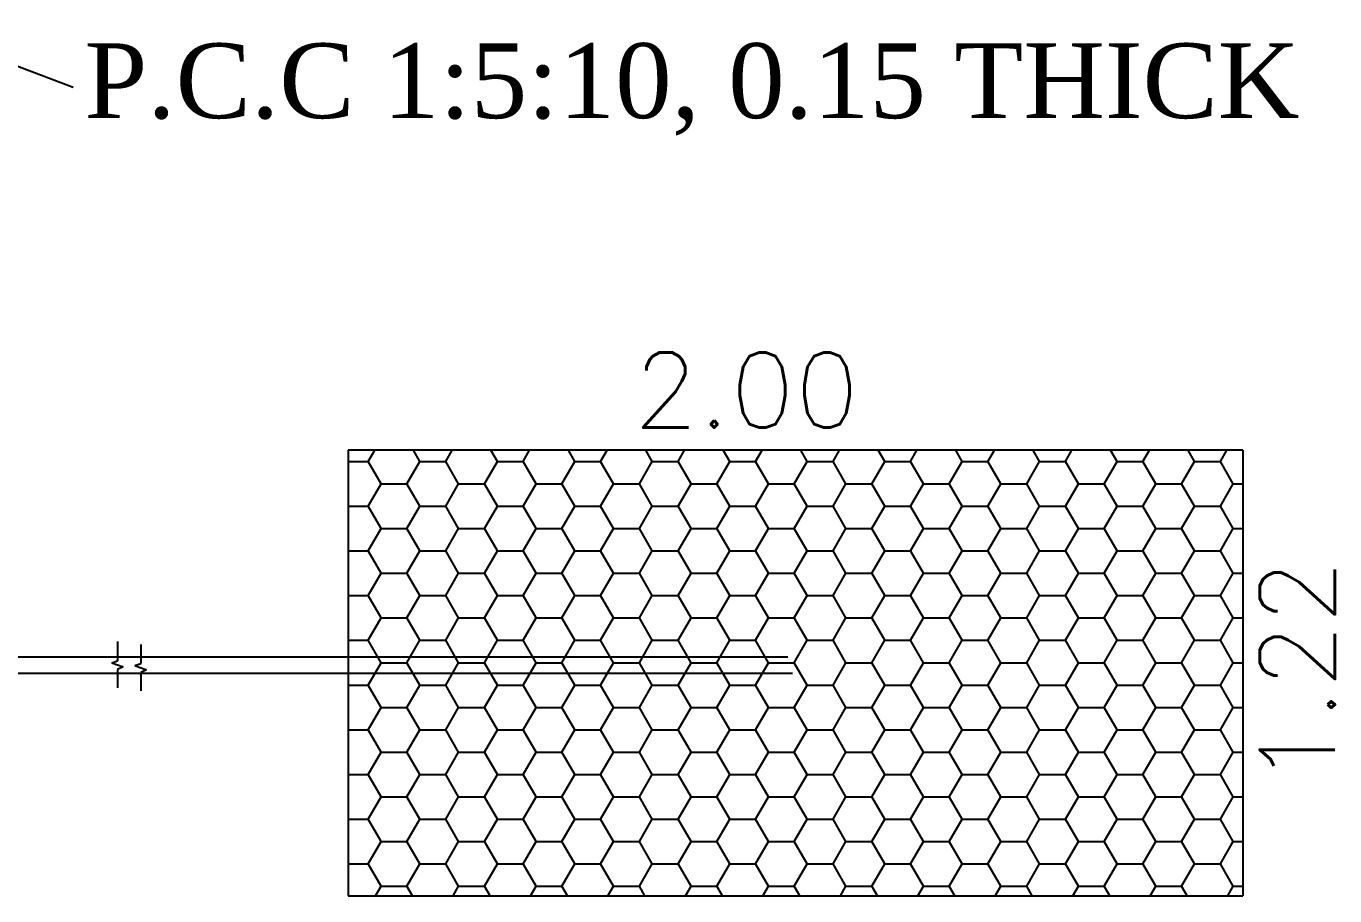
# Model space of a CAD drawing. Header units: metres. Extents: x 5701 to 70840, y 2546 to 3839.
# Drawn here: x 5984.11 to 5989.23, y 2608.66 to 2612.06 of the extents above; entities that cross this region are included whole.
import ezdxf

# ---------------------------------------------------------------- set-up
doc = ezdxf.new("R2010")
doc.units = ezdxf.units.M
doc.styles.add('ROMAN', font='times.ttf')
doc.styles.add('style3', font='romans.shx', dxfattribs={"width": 0.8})

# ---------------------------------------------------------------- blocks, each defined once
blk = doc.blocks.new('S72')
for p, q in [((19336.2623, 56184.2494), (19336.2623, 56183.0844)), ((19339.7598, 56184.2494), (19336.2623, 56184.2494)), ((19339.7598, 56184.2494), (19339.7598, 56182.5069)), ((19336.2623, 56183.3782), (19336.2623, 56182.5069)), ((19336.2623, 56182.5069), (19339.7598, 56182.5069))]:
    blk.add_line(p, q)
at = {"ltscale": 0.02}
for p, q in [((19336.3404, 56184.2057), (19336.3655, 56184.2494)), ((19336.5422, 56184.2057), (19336.517, 56184.2494)), ((19336.6432, 56184.2057), (19336.6684, 56184.2494)), ((19336.8451, 56184.2057), (19336.8199, 56184.2494)), ((19336.9461, 56184.2057), (19336.9713, 56184.2494)), ((19337.148, 56184.2057), (19337.1228, 56184.2494)), ((19337.2489, 56184.2057), (19337.2741, 56184.2494)), ((19337.4508, 56184.2057), (19337.4256, 56184.2494)), ((19337.5518, 56184.2057), (19337.577, 56184.2494)), ((19337.7537, 56184.2057), (19337.7285, 56184.2494)), ((19337.8546, 56184.2057), (19337.8798, 56184.2494)), ((19338.0565, 56184.2057), (19338.0313, 56184.2494)), ((19338.1575, 56184.2057), (19338.1827, 56184.2494)), ((19338.3594, 56184.2057), (19338.3342, 56184.2494)), ((19338.4603, 56184.2057), (19338.4855, 56184.2494)), ((19338.6622, 56184.2057), (19338.637, 56184.2494)), ((19338.7632, 56184.2057), (19338.7884, 56184.2494)), ((19338.9651, 56184.2057), (19338.9399, 56184.2494)), ((19339.066, 56184.2057), (19339.0912, 56184.2494)), ((19339.2679, 56184.2057), (19339.2427, 56184.2494)), ((19339.3689, 56184.2057), (19339.3941, 56184.2494)), ((19339.5708, 56184.2057), (19339.5456, 56184.2494)), ((19339.6718, 56184.2057), (19339.697, 56184.2494)), ((19336.2623, 56184.2057), (19336.3404, 56184.2057)), ((19336.3908, 56184.1183), (19336.3403, 56184.2057)), ((19336.4918, 56184.1183), (19336.5423, 56184.2057)), ((19336.5423, 56184.2057), (19336.6432, 56184.2057)), ((19336.6937, 56184.1183), (19336.6432, 56184.2057)), ((19336.7946, 56184.1183), (19336.8451, 56184.2057)), ((19336.8451, 56184.2057), (19336.9461, 56184.2057)), ((19336.9965, 56184.1183), (19336.9461, 56184.2057)), ((19337.0975, 56184.1183), (19337.148, 56184.2057)), ((19337.148, 56184.2057), (19337.2489, 56184.2057)), ((19337.2994, 56184.1183), (19337.2489, 56184.2057)), ((19337.4003, 56184.1183), (19337.4508, 56184.2057)), ((19337.4508, 56184.2057), (19337.5518, 56184.2057)), ((19337.6022, 56184.1183), (19337.5518, 56184.2057)), ((19337.7032, 56184.1183), (19337.7537, 56184.2057)), ((19337.7537, 56184.2057), (19337.8546, 56184.2057)), ((19337.9051, 56184.1183), (19337.8546, 56184.2057)), ((19338.0061, 56184.1183), (19338.0565, 56184.2057)), ((19338.0565, 56184.2057), (19338.1575, 56184.2057)), ((19338.208, 56184.1183), (19338.1575, 56184.2057)), ((19338.3089, 56184.1183), (19338.3594, 56184.2057)), ((19338.3594, 56184.2057), (19338.4604, 56184.2057)), ((19338.5108, 56184.1183), (19338.4603, 56184.2057)), ((19338.6118, 56184.1183), (19338.6622, 56184.2057)), ((19338.6623, 56184.2057), (19338.7632, 56184.2057)), ((19338.8137, 56184.1183), (19338.7632, 56184.2057)), ((19338.9146, 56184.1183), (19338.9651, 56184.2057)), ((19338.9651, 56184.2057), (19339.0661, 56184.2057)), ((19339.1165, 56184.1183), (19339.066, 56184.2057)), ((19339.2175, 56184.1183), (19339.268, 56184.2057)), ((19339.268, 56184.2057), (19339.3689, 56184.2057)), ((19339.4194, 56184.1183), (19339.3689, 56184.2057)), ((19339.5203, 56184.1183), (19339.5708, 56184.2057)), ((19339.5708, 56184.2057), (19339.6718, 56184.2057)), ((19339.7222, 56184.1183), (19339.6717, 56184.2057)), ((19336.3404, 56184.0309), (19336.3908, 56184.1183)), ((19336.3908, 56184.1183), (19336.4918, 56184.1183)), ((19336.5422, 56184.0308), (19336.4918, 56184.1183)), ((19336.6432, 56184.0309), (19336.6937, 56184.1183)), ((19336.6937, 56184.1183), (19336.7947, 56184.1183)), ((19336.8451, 56184.0308), (19336.7946, 56184.1183)), ((19336.9461, 56184.0309), (19336.9965, 56184.1183)), ((19336.9966, 56184.1183), (19337.0975, 56184.1183)), ((19337.148, 56184.0308), (19337.0975, 56184.1183)), ((19337.2489, 56184.0309), (19337.2994, 56184.1183)), ((19337.2994, 56184.1183), (19337.4004, 56184.1183)), ((19337.4508, 56184.0308), (19337.4003, 56184.1183)), ((19337.5518, 56184.0309), (19337.6022, 56184.1183)), ((19337.6023, 56184.1183), (19337.7032, 56184.1183)), ((19337.7537, 56184.0308), (19337.7032, 56184.1183)), ((19337.8546, 56184.0309), (19337.9051, 56184.1183)), ((19337.9051, 56184.1183), (19338.0061, 56184.1183)), ((19338.0565, 56184.0308), (19338.006, 56184.1183)), ((19338.1575, 56184.0309), (19338.208, 56184.1183)), ((19338.208, 56184.1183), (19338.3089, 56184.1183)), ((19338.3594, 56184.0308), (19338.3089, 56184.1183)), ((19338.4603, 56184.0309), (19338.5108, 56184.1183)), ((19338.5108, 56184.1183), (19338.6118, 56184.1183)), ((19338.6622, 56184.0308), (19338.6118, 56184.1183)), ((19338.7632, 56184.0309), (19338.8137, 56184.1183)), ((19338.8137, 56184.1183), (19338.9146, 56184.1183)), ((19338.9651, 56184.0308), (19338.9146, 56184.1183)), ((19339.066, 56184.0309), (19339.1165, 56184.1183)), ((19339.1165, 56184.1183), (19339.2175, 56184.1183)), ((19339.2679, 56184.0308), (19339.2175, 56184.1183)), ((19339.3689, 56184.0309), (19339.4194, 56184.1183)), ((19339.4194, 56184.1183), (19339.5203, 56184.1183)), ((19339.5708, 56184.0308), (19339.5203, 56184.1183)), ((19339.6718, 56184.0309), (19339.7222, 56184.1183)), ((19339.7223, 56184.1183), (19339.7598, 56184.1183)), ((19336.2623, 56184.0308), (19336.3404, 56184.0308)), ((19336.3908, 56183.9434), (19336.3403, 56184.0308)), ((19336.4918, 56183.9434), (19336.5423, 56184.0309)), ((19336.5423, 56184.0308), (19336.6432, 56184.0308)), ((19336.6937, 56183.9434), (19336.6432, 56184.0308)), ((19336.7946, 56183.9434), (19336.8451, 56184.0309)), ((19336.8451, 56184.0308), (19336.9461, 56184.0308)), ((19336.9965, 56183.9434), (19336.9461, 56184.0308)), ((19337.0975, 56183.9434), (19337.148, 56184.0309)), ((19337.148, 56184.0308), (19337.2489, 56184.0308)), ((19337.2994, 56183.9434), (19337.2489, 56184.0308)), ((19337.4003, 56183.9434), (19337.4508, 56184.0309)), ((19337.4508, 56184.0308), (19337.5518, 56184.0308)), ((19337.6022, 56183.9434), (19337.5518, 56184.0308)), ((19337.7032, 56183.9434), (19337.7537, 56184.0309)), ((19337.7537, 56184.0308), (19337.8546, 56184.0308)), ((19337.9051, 56183.9434), (19337.8546, 56184.0308)), ((19338.0061, 56183.9434), (19338.0565, 56184.0309)), ((19338.0565, 56184.0308), (19338.1575, 56184.0308)), ((19338.208, 56183.9434), (19338.1575, 56184.0308)), ((19338.3089, 56183.9434), (19338.3594, 56184.0309)), ((19338.3594, 56184.0308), (19338.4604, 56184.0308)), ((19338.5108, 56183.9434), (19338.4603, 56184.0308)), ((19338.6118, 56183.9434), (19338.6622, 56184.0309)), ((19338.6623, 56184.0308), (19338.7632, 56184.0308)), ((19338.8137, 56183.9434), (19338.7632, 56184.0308)), ((19338.9146, 56183.9434), (19338.9651, 56184.0309)), ((19338.9651, 56184.0308), (19339.0661, 56184.0308)), ((19339.1165, 56183.9434), (19339.066, 56184.0308)), ((19339.2175, 56183.9434), (19339.268, 56184.0309)), ((19339.268, 56184.0308), (19339.3689, 56184.0308)), ((19339.4194, 56183.9434), (19339.3689, 56184.0308)), ((19339.5203, 56183.9434), (19339.5708, 56184.0309)), ((19339.5708, 56184.0308), (19339.6718, 56184.0308)), ((19339.7222, 56183.9434), (19339.6717, 56184.0308)), ((19336.3404, 56183.856), (19336.3908, 56183.9434)), ((19336.3908, 56183.9434), (19336.4918, 56183.9434)), ((19336.5422, 56183.856), (19336.4918, 56183.9434)), ((19336.6432, 56183.856), (19336.6937, 56183.9434)), ((19336.6937, 56183.9434), (19336.7947, 56183.9434)), ((19336.8451, 56183.856), (19336.7946, 56183.9434)), ((19336.9461, 56183.856), (19336.9965, 56183.9434)), ((19336.9966, 56183.9434), (19337.0975, 56183.9434)), ((19337.148, 56183.856), (19337.0975, 56183.9434)), ((19337.2489, 56183.856), (19337.2994, 56183.9434)), ((19337.2994, 56183.9434), (19337.4004, 56183.9434)), ((19337.4508, 56183.856), (19337.4003, 56183.9434)), ((19337.5518, 56183.856), (19337.6022, 56183.9434)), ((19337.6023, 56183.9434), (19337.7032, 56183.9434)), ((19337.7537, 56183.856), (19337.7032, 56183.9434)), ((19337.8546, 56183.856), (19337.9051, 56183.9434)), ((19337.9051, 56183.9434), (19338.0061, 56183.9434)), ((19338.0565, 56183.856), (19338.006, 56183.9434)), ((19338.1575, 56183.856), (19338.208, 56183.9434)), ((19338.208, 56183.9434), (19338.3089, 56183.9434)), ((19338.3594, 56183.856), (19338.3089, 56183.9434)), ((19338.4603, 56183.856), (19338.5108, 56183.9434)), ((19338.5108, 56183.9434), (19338.6118, 56183.9434)), ((19338.6622, 56183.856), (19338.6118, 56183.9434)), ((19338.7632, 56183.856), (19338.8137, 56183.9434)), ((19338.8137, 56183.9434), (19338.9146, 56183.9434)), ((19338.9651, 56183.856), (19338.9146, 56183.9434)), ((19339.066, 56183.856), (19339.1165, 56183.9434)), ((19339.1165, 56183.9434), (19339.2175, 56183.9434)), ((19339.2679, 56183.856), (19339.2175, 56183.9434)), ((19339.3689, 56183.856), (19339.4194, 56183.9434)), ((19339.4194, 56183.9434), (19339.5203, 56183.9434)), ((19339.5708, 56183.856), (19339.5203, 56183.9434)), ((19339.6718, 56183.856), (19339.7222, 56183.9434)), ((19339.7223, 56183.9434), (19339.7598, 56183.9434)), ((19336.2623, 56183.856), (19336.3404, 56183.856)), ((19336.3908, 56183.7686), (19336.3403, 56183.856)), ((19336.4918, 56183.7686), (19336.5423, 56183.856)), ((19336.5423, 56183.856), (19336.6432, 56183.856)), ((19336.6937, 56183.7686), (19336.6432, 56183.856)), ((19336.7946, 56183.7686), (19336.8451, 56183.856)), ((19336.8451, 56183.856), (19336.9461, 56183.856)), ((19336.9965, 56183.7686), (19336.9461, 56183.856)), ((19337.0975, 56183.7686), (19337.148, 56183.856)), ((19337.148, 56183.856), (19337.2489, 56183.856)), ((19337.2994, 56183.7686), (19337.2489, 56183.856)), ((19337.4003, 56183.7686), (19337.4508, 56183.856)), ((19337.4508, 56183.856), (19337.5518, 56183.856)), ((19337.6022, 56183.7686), (19337.5518, 56183.856)), ((19337.7032, 56183.7686), (19337.7537, 56183.856)), ((19337.7537, 56183.856), (19337.8546, 56183.856)), ((19337.9051, 56183.7686), (19337.8546, 56183.856)), ((19338.0061, 56183.7686), (19338.0565, 56183.856)), ((19338.0565, 56183.856), (19338.1575, 56183.856)), ((19338.208, 56183.7686), (19338.1575, 56183.856)), ((19338.3089, 56183.7686), (19338.3594, 56183.856)), ((19338.3594, 56183.856), (19338.4604, 56183.856)), ((19338.5108, 56183.7686), (19338.4603, 56183.856)), ((19338.6118, 56183.7686), (19338.6622, 56183.856)), ((19338.6623, 56183.856), (19338.7632, 56183.856)), ((19338.8137, 56183.7686), (19338.7632, 56183.856)), ((19338.9146, 56183.7686), (19338.9651, 56183.856)), ((19338.9651, 56183.856), (19339.0661, 56183.856)), ((19339.1165, 56183.7686), (19339.066, 56183.856)), ((19339.2175, 56183.7686), (19339.268, 56183.856)), ((19339.268, 56183.856), (19339.3689, 56183.856)), ((19339.4194, 56183.7686), (19339.3689, 56183.856)), ((19339.5203, 56183.7686), (19339.5708, 56183.856)), ((19339.5708, 56183.856), (19339.6718, 56183.856)), ((19339.7222, 56183.7686), (19339.6717, 56183.856)), ((19336.3404, 56183.6812), (19336.3908, 56183.7686)), ((19336.3908, 56183.7686), (19336.4918, 56183.7686)), ((19336.5422, 56183.6811), (19336.4918, 56183.7686)), ((19336.6432, 56183.6812), (19336.6937, 56183.7686)), ((19336.6937, 56183.7686), (19336.7947, 56183.7686)), ((19336.8451, 56183.6811), (19336.7946, 56183.7686)), ((19336.9461, 56183.6812), (19336.9965, 56183.7686)), ((19336.9966, 56183.7686), (19337.0975, 56183.7686)), ((19337.148, 56183.6811), (19337.0975, 56183.7686)), ((19337.2489, 56183.6812), (19337.2994, 56183.7686)), ((19337.2994, 56183.7686), (19337.4004, 56183.7686)), ((19337.4508, 56183.6811), (19337.4003, 56183.7686)), ((19337.5518, 56183.6812), (19337.6022, 56183.7686)), ((19337.6023, 56183.7686), (19337.7032, 56183.7686)), ((19337.7537, 56183.6811), (19337.7032, 56183.7686)), ((19337.8546, 56183.6812), (19337.9051, 56183.7686)), ((19337.9051, 56183.7686), (19338.0061, 56183.7686)), ((19338.0565, 56183.6811), (19338.006, 56183.7686)), ((19338.1575, 56183.6812), (19338.208, 56183.7686)), ((19338.208, 56183.7686), (19338.3089, 56183.7686)), ((19338.3594, 56183.6811), (19338.3089, 56183.7686)), ((19338.4603, 56183.6812), (19338.5108, 56183.7686)), ((19338.5108, 56183.7686), (19338.6118, 56183.7686)), ((19338.6622, 56183.6811), (19338.6118, 56183.7686)), ((19338.7632, 56183.6812), (19338.8137, 56183.7686)), ((19338.8137, 56183.7686), (19338.9146, 56183.7686)), ((19338.9651, 56183.6811), (19338.9146, 56183.7686)), ((19339.066, 56183.6812), (19339.1165, 56183.7686)), ((19339.1165, 56183.7686), (19339.2175, 56183.7686)), ((19339.2679, 56183.6811), (19339.2175, 56183.7686)), ((19339.3689, 56183.6812), (19339.4194, 56183.7686)), ((19339.4194, 56183.7686), (19339.5203, 56183.7686)), ((19339.5708, 56183.6811), (19339.5203, 56183.7686)), ((19339.6718, 56183.6812), (19339.7222, 56183.7686)), ((19339.7223, 56183.7686), (19339.7598, 56183.7686)), ((19336.2623, 56183.6811), (19336.3404, 56183.6811)), ((19336.3908, 56183.5937), (19336.3403, 56183.6811)), ((19336.4918, 56183.5937), (19336.5423, 56183.6812)), ((19336.5423, 56183.6811), (19336.6432, 56183.6811)), ((19336.6937, 56183.5937), (19336.6432, 56183.6811)), ((19336.7946, 56183.5937), (19336.8451, 56183.6812)), ((19336.8451, 56183.6811), (19336.9461, 56183.6811)), ((19336.9965, 56183.5937), (19336.9461, 56183.6811)), ((19337.0975, 56183.5937), (19337.148, 56183.6812)), ((19337.148, 56183.6811), (19337.2489, 56183.6811)), ((19337.2994, 56183.5937), (19337.2489, 56183.6811)), ((19337.4003, 56183.5937), (19337.4508, 56183.6812)), ((19337.4508, 56183.6811), (19337.5518, 56183.6811)), ((19337.6022, 56183.5937), (19337.5518, 56183.6811)), ((19337.7032, 56183.5937), (19337.7537, 56183.6812)), ((19337.7537, 56183.6811), (19337.8546, 56183.6811)), ((19337.9051, 56183.5937), (19337.8546, 56183.6811)), ((19338.0061, 56183.5937), (19338.0565, 56183.6812)), ((19338.0565, 56183.6811), (19338.1575, 56183.6811)), ((19338.208, 56183.5937), (19338.1575, 56183.6811)), ((19338.3089, 56183.5937), (19338.3594, 56183.6812)), ((19338.3594, 56183.6811), (19338.4604, 56183.6811)), ((19338.5108, 56183.5937), (19338.4603, 56183.6811)), ((19338.6118, 56183.5937), (19338.6622, 56183.6812)), ((19338.6623, 56183.6811), (19338.7632, 56183.6811)), ((19338.8137, 56183.5937), (19338.7632, 56183.6811)), ((19338.9146, 56183.5937), (19338.9651, 56183.6812)), ((19338.9651, 56183.6811), (19339.0661, 56183.6811)), ((19339.1165, 56183.5937), (19339.066, 56183.6811)), ((19339.2175, 56183.5937), (19339.268, 56183.6812)), ((19339.268, 56183.6811), (19339.3689, 56183.6811)), ((19339.4194, 56183.5937), (19339.3689, 56183.6811)), ((19339.5203, 56183.5937), (19339.5708, 56183.6812)), ((19339.5708, 56183.6811), (19339.6718, 56183.6811)), ((19339.7222, 56183.5937), (19339.6717, 56183.6811)), ((19336.3404, 56183.5063), (19336.3908, 56183.5937)), ((19336.3908, 56183.5937), (19336.4918, 56183.5937)), ((19336.5422, 56183.5063), (19336.4918, 56183.5937)), ((19336.6432, 56183.5063), (19336.6937, 56183.5937)), ((19336.6937, 56183.5937), (19336.7947, 56183.5937)), ((19336.8451, 56183.5063), (19336.7946, 56183.5937)), ((19336.9461, 56183.5063), (19336.9965, 56183.5937)), ((19336.9966, 56183.5937), (19337.0975, 56183.5937)), ((19337.148, 56183.5063), (19337.0975, 56183.5937)), ((19337.2489, 56183.5063), (19337.2994, 56183.5937)), ((19337.2994, 56183.5937), (19337.4004, 56183.5937)), ((19337.4508, 56183.5063), (19337.4003, 56183.5937)), ((19337.5518, 56183.5063), (19337.6022, 56183.5937)), ((19337.6023, 56183.5937), (19337.7032, 56183.5937)), ((19337.7537, 56183.5063), (19337.7032, 56183.5937)), ((19337.8546, 56183.5063), (19337.9051, 56183.5937)), ((19337.9051, 56183.5937), (19338.0061, 56183.5937)), ((19338.0565, 56183.5063), (19338.006, 56183.5937)), ((19338.1575, 56183.5063), (19338.208, 56183.5937)), ((19338.208, 56183.5937), (19338.3089, 56183.5937)), ((19338.3594, 56183.5063), (19338.3089, 56183.5937)), ((19338.4603, 56183.5063), (19338.5108, 56183.5937)), ((19338.5108, 56183.5937), (19338.6118, 56183.5937)), ((19338.6622, 56183.5063), (19338.6118, 56183.5937)), ((19338.7632, 56183.5063), (19338.8137, 56183.5937)), ((19338.8137, 56183.5937), (19338.9146, 56183.5937)), ((19338.9651, 56183.5063), (19338.9146, 56183.5937)), ((19339.066, 56183.5063), (19339.1165, 56183.5937)), ((19339.1165, 56183.5937), (19339.2175, 56183.5937)), ((19339.2679, 56183.5063), (19339.2175, 56183.5937)), ((19339.3689, 56183.5063), (19339.4194, 56183.5937)), ((19339.4194, 56183.5937), (19339.5203, 56183.5937)), ((19339.5708, 56183.5063), (19339.5203, 56183.5937)), ((19339.6718, 56183.5063), (19339.7222, 56183.5937)), ((19339.7223, 56183.5937), (19339.7598, 56183.5937)), ((19336.2623, 56183.5063), (19336.3404, 56183.5063)), ((19336.3908, 56183.4189), (19336.3403, 56183.5063)), ((19336.4918, 56183.4189), (19336.5423, 56183.5063)), ((19336.5423, 56183.5063), (19336.6432, 56183.5063)), ((19336.6937, 56183.4189), (19336.6432, 56183.5063)), ((19336.7946, 56183.4189), (19336.8451, 56183.5063)), ((19336.8451, 56183.5063), (19336.9461, 56183.5063)), ((19336.9965, 56183.4189), (19336.9461, 56183.5063)), ((19337.0975, 56183.4189), (19337.148, 56183.5063)), ((19337.148, 56183.5063), (19337.2489, 56183.5063)), ((19337.2994, 56183.4189), (19337.2489, 56183.5063)), ((19337.4003, 56183.4189), (19337.4508, 56183.5063)), ((19337.4508, 56183.5063), (19337.5518, 56183.5063)), ((19337.6022, 56183.4189), (19337.5518, 56183.5063)), ((19337.7032, 56183.4189), (19337.7537, 56183.5063)), ((19337.7537, 56183.5063), (19337.8546, 56183.5063)), ((19337.9051, 56183.4189), (19337.8546, 56183.5063)), ((19338.0061, 56183.4189), (19338.0565, 56183.5063)), ((19338.0565, 56183.5063), (19338.1575, 56183.5063)), ((19338.208, 56183.4189), (19338.1575, 56183.5063)), ((19338.3089, 56183.4189), (19338.3594, 56183.5063)), ((19338.3594, 56183.5063), (19338.4604, 56183.5063)), ((19338.5108, 56183.4189), (19338.4603, 56183.5063)), ((19338.6118, 56183.4189), (19338.6622, 56183.5063)), ((19338.6623, 56183.5063), (19338.7632, 56183.5063)), ((19338.8137, 56183.4189), (19338.7632, 56183.5063)), ((19338.9146, 56183.4189), (19338.9651, 56183.5063)), ((19338.9651, 56183.5063), (19339.0661, 56183.5063)), ((19339.1165, 56183.4189), (19339.066, 56183.5063)), ((19339.2175, 56183.4189), (19339.268, 56183.5063)), ((19339.268, 56183.5063), (19339.3689, 56183.5063)), ((19339.4194, 56183.4189), (19339.3689, 56183.5063)), ((19339.5203, 56183.4189), (19339.5708, 56183.5063)), ((19339.5708, 56183.5063), (19339.6718, 56183.5063)), ((19339.7222, 56183.4189), (19339.6717, 56183.5063)), ((19334.1526, 56183.4417), (19335.1416, 56183.4417)), ((19335.1416, 56183.4417), (19337.9812, 56183.4417)), ((19336.3404, 56183.3315), (19336.3908, 56183.4189)), ((19336.3908, 56183.4189), (19336.4918, 56183.4189)), ((19336.5422, 56183.3314), (19336.4918, 56183.4189)), ((19336.6432, 56183.3315), (19336.6937, 56183.4189)), ((19336.6937, 56183.4189), (19336.7947, 56183.4189)), ((19336.8451, 56183.3314), (19336.7946, 56183.4189)), ((19336.9461, 56183.3315), (19336.9965, 56183.4189)), ((19336.9966, 56183.4189), (19337.0975, 56183.4189)), ((19337.148, 56183.3314), (19337.0975, 56183.4189)), ((19337.2489, 56183.3315), (19337.2994, 56183.4189)), ((19337.2994, 56183.4189), (19337.4004, 56183.4189)), ((19337.4508, 56183.3314), (19337.4003, 56183.4189)), ((19337.5518, 56183.3315), (19337.6022, 56183.4189)), ((19337.6023, 56183.4189), (19337.7032, 56183.4189)), ((19337.7537, 56183.3314), (19337.7032, 56183.4189)), ((19337.8546, 56183.3315), (19337.9051, 56183.4189)), ((19337.9051, 56183.4189), (19338.0061, 56183.4189)), ((19338.0565, 56183.3314), (19338.006, 56183.4189)), ((19338.1575, 56183.3315), (19338.208, 56183.4189)), ((19338.208, 56183.4189), (19338.3089, 56183.4189)), ((19338.3594, 56183.3314), (19338.3089, 56183.4189)), ((19338.4603, 56183.3315), (19338.5108, 56183.4189)), ((19338.5108, 56183.4189), (19338.6118, 56183.4189)), ((19338.6622, 56183.3314), (19338.6118, 56183.4189)), ((19338.7632, 56183.3315), (19338.8137, 56183.4189)), ((19338.8137, 56183.4189), (19338.9146, 56183.4189)), ((19338.9651, 56183.3314), (19338.9146, 56183.4189)), ((19339.066, 56183.3315), (19339.1165, 56183.4189)), ((19339.1165, 56183.4189), (19339.2175, 56183.4189)), ((19339.2679, 56183.3314), (19339.2175, 56183.4189)), ((19339.3689, 56183.3315), (19339.4194, 56183.4189)), ((19339.4194, 56183.4189), (19339.5203, 56183.4189)), ((19339.5708, 56183.3314), (19339.5203, 56183.4189)), ((19339.6718, 56183.3315), (19339.7222, 56183.4189)), ((19339.7223, 56183.4189), (19339.7598, 56183.4189)), ((19334.1526, 56183.3782), (19335.1416, 56183.3782)), ((19335.1416, 56183.3782), (19337.9984, 56183.3782)), ((19336.2623, 56183.3314), (19336.3404, 56183.3314)), ((19336.3908, 56183.244), (19336.3403, 56183.3314)), ((19336.4918, 56183.244), (19336.5423, 56183.3315)), ((19336.5423, 56183.3314), (19336.6432, 56183.3314)), ((19336.6937, 56183.244), (19336.6432, 56183.3314)), ((19336.7946, 56183.244), (19336.8451, 56183.3315)), ((19336.8451, 56183.3314), (19336.9461, 56183.3314)), ((19336.9965, 56183.244), (19336.9461, 56183.3314)), ((19337.0975, 56183.244), (19337.148, 56183.3315)), ((19337.148, 56183.3314), (19337.2489, 56183.3314)), ((19337.2994, 56183.244), (19337.2489, 56183.3314)), ((19337.4003, 56183.244), (19337.4508, 56183.3315)), ((19337.4508, 56183.3314), (19337.5518, 56183.3314)), ((19337.6022, 56183.244), (19337.5518, 56183.3314)), ((19337.7032, 56183.244), (19337.7537, 56183.3315)), ((19337.7537, 56183.3314), (19337.8546, 56183.3314)), ((19337.9051, 56183.244), (19337.8546, 56183.3314)), ((19338.0061, 56183.244), (19338.0565, 56183.3315)), ((19338.0565, 56183.3314), (19338.1575, 56183.3314)), ((19338.208, 56183.244), (19338.1575, 56183.3314)), ((19338.3089, 56183.244), (19338.3594, 56183.3315)), ((19338.3594, 56183.3314), (19338.4604, 56183.3314)), ((19338.5108, 56183.244), (19338.4603, 56183.3314)), ((19338.6118, 56183.244), (19338.6622, 56183.3315)), ((19338.6623, 56183.3314), (19338.7632, 56183.3314)), ((19338.8137, 56183.244), (19338.7632, 56183.3314)), ((19338.9146, 56183.244), (19338.9651, 56183.3315)), ((19338.9651, 56183.3314), (19339.0661, 56183.3314)), ((19339.1165, 56183.244), (19339.066, 56183.3314)), ((19339.2175, 56183.244), (19339.268, 56183.3315)), ((19339.268, 56183.3314), (19339.3689, 56183.3314)), ((19339.4194, 56183.244), (19339.3689, 56183.3314)), ((19339.5203, 56183.244), (19339.5708, 56183.3315)), ((19339.5708, 56183.3314), (19339.6718, 56183.3314)), ((19339.7222, 56183.244), (19339.6717, 56183.3314)), ((19336.3404, 56183.1566), (19336.3908, 56183.244)), ((19336.3908, 56183.244), (19336.4918, 56183.244)), ((19336.5422, 56183.1566), (19336.4918, 56183.244)), ((19336.6432, 56183.1566), (19336.6937, 56183.244)), ((19336.6937, 56183.244), (19336.7947, 56183.244)), ((19336.8451, 56183.1566), (19336.7946, 56183.244)), ((19336.9461, 56183.1566), (19336.9965, 56183.244)), ((19336.9966, 56183.244), (19337.0975, 56183.244)), ((19337.148, 56183.1566), (19337.0975, 56183.244)), ((19337.2489, 56183.1566), (19337.2994, 56183.244)), ((19337.2994, 56183.244), (19337.4004, 56183.244)), ((19337.4508, 56183.1566), (19337.4003, 56183.244)), ((19337.5518, 56183.1566), (19337.6022, 56183.244)), ((19337.6023, 56183.244), (19337.7032, 56183.244)), ((19337.7537, 56183.1566), (19337.7032, 56183.244)), ((19337.8546, 56183.1566), (19337.9051, 56183.244)), ((19337.9051, 56183.244), (19338.0061, 56183.244)), ((19338.0565, 56183.1566), (19338.006, 56183.244)), ((19338.1575, 56183.1566), (19338.208, 56183.244)), ((19338.208, 56183.244), (19338.3089, 56183.244)), ((19338.3594, 56183.1566), (19338.3089, 56183.244)), ((19338.4603, 56183.1566), (19338.5108, 56183.244)), ((19338.5108, 56183.244), (19338.6118, 56183.244)), ((19338.6622, 56183.1566), (19338.6118, 56183.244)), ((19338.7632, 56183.1566), (19338.8137, 56183.244)), ((19338.8137, 56183.244), (19338.9146, 56183.244)), ((19338.9651, 56183.1566), (19338.9146, 56183.244)), ((19339.066, 56183.1566), (19339.1165, 56183.244)), ((19339.1165, 56183.244), (19339.2175, 56183.244)), ((19339.2679, 56183.1566), (19339.2175, 56183.244)), ((19339.3689, 56183.1566), (19339.4194, 56183.244)), ((19339.4194, 56183.244), (19339.5203, 56183.244)), ((19339.5708, 56183.1566), (19339.5203, 56183.244)), ((19339.6718, 56183.1566), (19339.7222, 56183.244)), ((19339.7223, 56183.244), (19339.7598, 56183.244)), ((19336.2623, 56183.1566), (19336.3404, 56183.1566)), ((19336.3908, 56183.0691), (19336.3403, 56183.1566)), ((19336.4918, 56183.0692), (19336.5423, 56183.1566)), ((19336.5423, 56183.1566), (19336.6432, 56183.1566)), ((19336.6937, 56183.0691), (19336.6432, 56183.1566)), ((19336.7946, 56183.0692), (19336.8451, 56183.1566)), ((19336.8451, 56183.1566), (19336.9461, 56183.1566)), ((19336.9965, 56183.0691), (19336.9461, 56183.1566)), ((19337.0975, 56183.0692), (19337.148, 56183.1566)), ((19337.148, 56183.1566), (19337.2489, 56183.1566)), ((19337.2994, 56183.0691), (19337.2489, 56183.1566)), ((19337.4003, 56183.0692), (19337.4508, 56183.1566)), ((19337.4508, 56183.1566), (19337.5518, 56183.1566)), ((19337.6022, 56183.0691), (19337.5518, 56183.1566)), ((19337.7032, 56183.0692), (19337.7537, 56183.1566)), ((19337.7537, 56183.1566), (19337.8546, 56183.1566)), ((19337.9051, 56183.0691), (19337.8546, 56183.1566)), ((19338.0061, 56183.0692), (19338.0565, 56183.1566)), ((19338.0565, 56183.1566), (19338.1575, 56183.1566)), ((19338.208, 56183.0691), (19338.1575, 56183.1566)), ((19338.3089, 56183.0692), (19338.3594, 56183.1566)), ((19338.3594, 56183.1566), (19338.4604, 56183.1566)), ((19338.5108, 56183.0691), (19338.4603, 56183.1566)), ((19338.6118, 56183.0692), (19338.6622, 56183.1566)), ((19338.6623, 56183.1566), (19338.7632, 56183.1566)), ((19338.8137, 56183.0691), (19338.7632, 56183.1566)), ((19338.9146, 56183.0692), (19338.9651, 56183.1566)), ((19338.9651, 56183.1566), (19339.0661, 56183.1566)), ((19339.1165, 56183.0691), (19339.066, 56183.1566)), ((19339.2175, 56183.0692), (19339.268, 56183.1566)), ((19339.268, 56183.1566), (19339.3689, 56183.1566)), ((19339.4194, 56183.0691), (19339.3689, 56183.1566)), ((19339.5203, 56183.0692), (19339.5708, 56183.1566)), ((19339.5708, 56183.1566), (19339.6718, 56183.1566)), ((19339.7222, 56183.0691), (19339.6717, 56183.1566)), ((19336.3404, 56182.9817), (19336.3908, 56183.0692)), ((19336.3908, 56183.0692), (19336.4918, 56183.0692)), ((19336.5422, 56182.9817), (19336.4918, 56183.0691)), ((19336.6432, 56182.9817), (19336.6937, 56183.0692)), ((19336.6937, 56183.0692), (19336.7947, 56183.0692)), ((19336.8451, 56182.9817), (19336.7946, 56183.0691)), ((19336.9461, 56182.9817), (19336.9965, 56183.0692)), ((19336.9966, 56183.0692), (19337.0975, 56183.0692)), ((19337.148, 56182.9817), (19337.0975, 56183.0691)), ((19337.2489, 56182.9817), (19337.2994, 56183.0692)), ((19337.2994, 56183.0692), (19337.4004, 56183.0692)), ((19337.4508, 56182.9817), (19337.4003, 56183.0691)), ((19337.5518, 56182.9817), (19337.6022, 56183.0692)), ((19337.6023, 56183.0692), (19337.7032, 56183.0692)), ((19337.7537, 56182.9817), (19337.7032, 56183.0691)), ((19337.8546, 56182.9817), (19337.9051, 56183.0692)), ((19337.9051, 56183.0692), (19338.0061, 56183.0692)), ((19338.0565, 56182.9817), (19338.006, 56183.0691)), ((19338.1575, 56182.9817), (19338.208, 56183.0692)), ((19338.208, 56183.0692), (19338.3089, 56183.0692)), ((19338.3594, 56182.9817), (19338.3089, 56183.0691)), ((19338.4603, 56182.9817), (19338.5108, 56183.0692)), ((19338.5108, 56183.0692), (19338.6118, 56183.0692)), ((19338.6622, 56182.9817), (19338.6118, 56183.0691)), ((19338.7632, 56182.9817), (19338.8137, 56183.0692)), ((19338.8137, 56183.0692), (19338.9146, 56183.0692)), ((19338.9651, 56182.9817), (19338.9146, 56183.0691)), ((19339.066, 56182.9817), (19339.1165, 56183.0692)), ((19339.1165, 56183.0692), (19339.2175, 56183.0692)), ((19339.2679, 56182.9817), (19339.2175, 56183.0691)), ((19339.3689, 56182.9817), (19339.4194, 56183.0692)), ((19339.4194, 56183.0692), (19339.5203, 56183.0692)), ((19339.5708, 56182.9817), (19339.5203, 56183.0691)), ((19339.6718, 56182.9817), (19339.7222, 56183.0692)), ((19339.7223, 56183.0692), (19339.7598, 56183.0692)), ((19336.2623, 56182.9817), (19336.3404, 56182.9817)), ((19336.3908, 56182.8943), (19336.3403, 56182.9817)), ((19336.4918, 56182.8943), (19336.5423, 56182.9817)), ((19336.5423, 56182.9817), (19336.6432, 56182.9817)), ((19336.6937, 56182.8943), (19336.6432, 56182.9817)), ((19336.7946, 56182.8943), (19336.8451, 56182.9817)), ((19336.8451, 56182.9817), (19336.9461, 56182.9817)), ((19336.9965, 56182.8943), (19336.9461, 56182.9817)), ((19337.0975, 56182.8943), (19337.148, 56182.9817)), ((19337.148, 56182.9817), (19337.2489, 56182.9817)), ((19337.2994, 56182.8943), (19337.2489, 56182.9817)), ((19337.4003, 56182.8943), (19337.4508, 56182.9817)), ((19337.4508, 56182.9817), (19337.5518, 56182.9817)), ((19337.6022, 56182.8943), (19337.5518, 56182.9817)), ((19337.7032, 56182.8943), (19337.7537, 56182.9817)), ((19337.7537, 56182.9817), (19337.8546, 56182.9817)), ((19337.9051, 56182.8943), (19337.8546, 56182.9817)), ((19338.0061, 56182.8943), (19338.0565, 56182.9817)), ((19338.0565, 56182.9817), (19338.1575, 56182.9817)), ((19338.208, 56182.8943), (19338.1575, 56182.9817)), ((19338.3089, 56182.8943), (19338.3594, 56182.9817)), ((19338.3594, 56182.9817), (19338.4604, 56182.9817)), ((19338.5108, 56182.8943), (19338.4603, 56182.9817)), ((19338.6118, 56182.8943), (19338.6622, 56182.9817)), ((19338.6623, 56182.9817), (19338.7632, 56182.9817)), ((19338.8137, 56182.8943), (19338.7632, 56182.9817)), ((19338.9146, 56182.8943), (19338.9651, 56182.9817)), ((19338.9651, 56182.9817), (19339.0661, 56182.9817)), ((19339.1165, 56182.8943), (19339.066, 56182.9817)), ((19339.2175, 56182.8943), (19339.268, 56182.9817)), ((19339.268, 56182.9817), (19339.3689, 56182.9817)), ((19339.4194, 56182.8943), (19339.3689, 56182.9817)), ((19339.5203, 56182.8943), (19339.5708, 56182.9817)), ((19339.5708, 56182.9817), (19339.6718, 56182.9817)), ((19339.7222, 56182.8943), (19339.6717, 56182.9817)), ((19336.3404, 56182.8069), (19336.3908, 56182.8943)), ((19336.3908, 56182.8943), (19336.4918, 56182.8943)), ((19336.5422, 56182.8069), (19336.4918, 56182.8943)), ((19336.6432, 56182.8069), (19336.6937, 56182.8943)), ((19336.6937, 56182.8943), (19336.7947, 56182.8943)), ((19336.8451, 56182.8069), (19336.7946, 56182.8943)), ((19336.9461, 56182.8069), (19336.9965, 56182.8943)), ((19336.9966, 56182.8943), (19337.0975, 56182.8943)), ((19337.148, 56182.8069), (19337.0975, 56182.8943)), ((19337.2489, 56182.8069), (19337.2994, 56182.8943)), ((19337.2994, 56182.8943), (19337.4004, 56182.8943)), ((19337.4508, 56182.8069), (19337.4003, 56182.8943)), ((19337.5518, 56182.8069), (19337.6022, 56182.8943)), ((19337.6023, 56182.8943), (19337.7032, 56182.8943)), ((19337.7537, 56182.8069), (19337.7032, 56182.8943)), ((19337.8546, 56182.8069), (19337.9051, 56182.8943)), ((19337.9051, 56182.8943), (19338.0061, 56182.8943)), ((19338.0565, 56182.8069), (19338.006, 56182.8943)), ((19338.1575, 56182.8069), (19338.208, 56182.8943)), ((19338.208, 56182.8943), (19338.3089, 56182.8943)), ((19338.3594, 56182.8069), (19338.3089, 56182.8943)), ((19338.4603, 56182.8069), (19338.5108, 56182.8943)), ((19338.5108, 56182.8943), (19338.6118, 56182.8943)), ((19338.6622, 56182.8069), (19338.6118, 56182.8943)), ((19338.7632, 56182.8069), (19338.8137, 56182.8943)), ((19338.8137, 56182.8943), (19338.9146, 56182.8943)), ((19338.9651, 56182.8069), (19338.9146, 56182.8943)), ((19339.066, 56182.8069), (19339.1165, 56182.8943)), ((19339.1165, 56182.8943), (19339.2175, 56182.8943)), ((19339.2679, 56182.8069), (19339.2175, 56182.8943)), ((19339.3689, 56182.8069), (19339.4194, 56182.8943)), ((19339.4194, 56182.8943), (19339.5203, 56182.8943)), ((19339.5708, 56182.8069), (19339.5203, 56182.8943)), ((19339.6718, 56182.8069), (19339.7222, 56182.8943)), ((19339.7223, 56182.8943), (19339.7598, 56182.8943)), ((19336.2623, 56182.8069), (19336.3404, 56182.8069)), ((19336.3908, 56182.7194), (19336.3403, 56182.8069)), ((19336.4918, 56182.7195), (19336.5423, 56182.8069)), ((19336.5423, 56182.8069), (19336.6432, 56182.8069)), ((19336.6937, 56182.7194), (19336.6432, 56182.8069)), ((19336.7946, 56182.7195), (19336.8451, 56182.8069)), ((19336.8451, 56182.8069), (19336.9461, 56182.8069)), ((19336.9965, 56182.7194), (19336.9461, 56182.8069)), ((19337.0975, 56182.7195), (19337.148, 56182.8069)), ((19337.148, 56182.8069), (19337.2489, 56182.8069)), ((19337.2994, 56182.7194), (19337.2489, 56182.8069)), ((19337.4003, 56182.7195), (19337.4508, 56182.8069)), ((19337.4508, 56182.8069), (19337.5518, 56182.8069)), ((19337.6022, 56182.7194), (19337.5518, 56182.8069)), ((19337.7032, 56182.7195), (19337.7537, 56182.8069)), ((19337.7537, 56182.8069), (19337.8546, 56182.8069)), ((19337.9051, 56182.7194), (19337.8546, 56182.8069)), ((19338.0061, 56182.7195), (19338.0565, 56182.8069)), ((19338.0565, 56182.8069), (19338.1575, 56182.8069)), ((19338.208, 56182.7194), (19338.1575, 56182.8069)), ((19338.3089, 56182.7195), (19338.3594, 56182.8069)), ((19338.3594, 56182.8069), (19338.4604, 56182.8069)), ((19338.5108, 56182.7194), (19338.4603, 56182.8069)), ((19338.6118, 56182.7195), (19338.6622, 56182.8069)), ((19338.6623, 56182.8069), (19338.7632, 56182.8069)), ((19338.8137, 56182.7194), (19338.7632, 56182.8069)), ((19338.9146, 56182.7195), (19338.9651, 56182.8069)), ((19338.9651, 56182.8069), (19339.0661, 56182.8069)), ((19339.1165, 56182.7194), (19339.066, 56182.8069)), ((19339.2175, 56182.7195), (19339.268, 56182.8069)), ((19339.268, 56182.8069), (19339.3689, 56182.8069)), ((19339.4194, 56182.7194), (19339.3689, 56182.8069)), ((19339.5203, 56182.7195), (19339.5708, 56182.8069)), ((19339.5708, 56182.8069), (19339.6718, 56182.8069)), ((19339.7222, 56182.7194), (19339.6717, 56182.8069)), ((19336.3404, 56182.632), (19336.3908, 56182.7195)), ((19336.3908, 56182.7194), (19336.4918, 56182.7194)), ((19336.5422, 56182.632), (19336.4918, 56182.7194)), ((19336.6432, 56182.632), (19336.6937, 56182.7195)), ((19336.6937, 56182.7194), (19336.7947, 56182.7194)), ((19336.8451, 56182.632), (19336.7946, 56182.7194)), ((19336.9461, 56182.632), (19336.9965, 56182.7195)), ((19336.9966, 56182.7194), (19337.0975, 56182.7194)), ((19337.148, 56182.632), (19337.0975, 56182.7194)), ((19337.2489, 56182.632), (19337.2994, 56182.7195)), ((19337.2994, 56182.7194), (19337.4004, 56182.7194)), ((19337.4508, 56182.632), (19337.4003, 56182.7194)), ((19337.5518, 56182.632), (19337.6022, 56182.7195)), ((19337.6023, 56182.7194), (19337.7032, 56182.7194)), ((19337.7537, 56182.632), (19337.7032, 56182.7194)), ((19337.8546, 56182.632), (19337.9051, 56182.7195)), ((19337.9051, 56182.7194), (19338.0061, 56182.7194)), ((19338.0565, 56182.632), (19338.006, 56182.7194)), ((19338.1575, 56182.632), (19338.208, 56182.7195)), ((19338.208, 56182.7194), (19338.3089, 56182.7194)), ((19338.3594, 56182.632), (19338.3089, 56182.7194)), ((19338.4603, 56182.632), (19338.5108, 56182.7195)), ((19338.5108, 56182.7194), (19338.6118, 56182.7194)), ((19338.6622, 56182.632), (19338.6118, 56182.7194)), ((19338.7632, 56182.632), (19338.8137, 56182.7195)), ((19338.8137, 56182.7194), (19338.9146, 56182.7194)), ((19338.9651, 56182.632), (19338.9146, 56182.7194)), ((19339.066, 56182.632), (19339.1165, 56182.7195)), ((19339.1165, 56182.7194), (19339.2175, 56182.7194)), ((19339.2679, 56182.632), (19339.2175, 56182.7194)), ((19339.3689, 56182.632), (19339.4194, 56182.7195)), ((19339.4194, 56182.7194), (19339.5203, 56182.7194)), ((19339.5708, 56182.632), (19339.5203, 56182.7194)), ((19339.6718, 56182.632), (19339.7222, 56182.7195)), ((19339.7223, 56182.7194), (19339.7598, 56182.7194)), ((19336.2623, 56182.632), (19336.3404, 56182.632)), ((19336.3908, 56182.5446), (19336.3403, 56182.632)), ((19336.4918, 56182.5446), (19336.5423, 56182.632)), ((19336.5423, 56182.632), (19336.6432, 56182.632)), ((19336.6937, 56182.5446), (19336.6432, 56182.632)), ((19336.7946, 56182.5446), (19336.8451, 56182.632)), ((19336.8451, 56182.632), (19336.9461, 56182.632)), ((19336.9965, 56182.5446), (19336.9461, 56182.632)), ((19337.0975, 56182.5446), (19337.148, 56182.632)), ((19337.148, 56182.632), (19337.2489, 56182.632)), ((19337.2994, 56182.5446), (19337.2489, 56182.632)), ((19337.4003, 56182.5446), (19337.4508, 56182.632)), ((19337.4508, 56182.632), (19337.5518, 56182.632)), ((19337.6022, 56182.5446), (19337.5518, 56182.632)), ((19337.7032, 56182.5446), (19337.7537, 56182.632)), ((19337.7537, 56182.632), (19337.8546, 56182.632)), ((19337.9051, 56182.5446), (19337.8546, 56182.632)), ((19338.0061, 56182.5446), (19338.0565, 56182.632)), ((19338.0565, 56182.632), (19338.1575, 56182.632)), ((19338.208, 56182.5446), (19338.1575, 56182.632)), ((19338.3089, 56182.5446), (19338.3594, 56182.632)), ((19338.3594, 56182.632), (19338.4604, 56182.632)), ((19338.5108, 56182.5446), (19338.4603, 56182.632)), ((19338.6118, 56182.5446), (19338.6622, 56182.632)), ((19338.6623, 56182.632), (19338.7632, 56182.632)), ((19338.8137, 56182.5446), (19338.7632, 56182.632)), ((19338.9146, 56182.5446), (19338.9651, 56182.632)), ((19338.9651, 56182.632), (19339.0661, 56182.632)), ((19339.1165, 56182.5446), (19339.066, 56182.632)), ((19339.2175, 56182.5446), (19339.268, 56182.632)), ((19339.268, 56182.632), (19339.3689, 56182.632)), ((19339.4194, 56182.5446), (19339.3689, 56182.632)), ((19339.5203, 56182.5446), (19339.5708, 56182.632)), ((19339.5708, 56182.632), (19339.6718, 56182.632)), ((19339.7222, 56182.5446), (19339.6717, 56182.632)), ((19336.3691, 56182.5069), (19336.3908, 56182.5446)), ((19336.3908, 56182.5446), (19336.4918, 56182.5446)), ((19336.5135, 56182.5069), (19336.4918, 56182.5446)), ((19336.6719, 56182.5069), (19336.6937, 56182.5446)), ((19336.6937, 56182.5446), (19336.7947, 56182.5446)), ((19336.8164, 56182.5069), (19336.7946, 56182.5446)), ((19336.9748, 56182.5069), (19336.9965, 56182.5446)), ((19336.9966, 56182.5446), (19337.0975, 56182.5446)), ((19337.1192, 56182.5069), (19337.0975, 56182.5446)), ((19337.2776, 56182.5069), (19337.2994, 56182.5446)), ((19337.2994, 56182.5446), (19337.4004, 56182.5446)), ((19337.4221, 56182.5069), (19337.4003, 56182.5446)), ((19337.5805, 56182.5069), (19337.6022, 56182.5446)), ((19337.6023, 56182.5446), (19337.7032, 56182.5446)), ((19337.7249, 56182.5069), (19337.7032, 56182.5446)), ((19337.8834, 56182.5069), (19337.9051, 56182.5446)), ((19337.9051, 56182.5446), (19338.0061, 56182.5446)), ((19338.0278, 56182.5069), (19338.006, 56182.5446)), ((19338.1862, 56182.5069), (19338.208, 56182.5446)), ((19338.208, 56182.5446), (19338.3089, 56182.5446)), ((19338.3306, 56182.5069), (19338.3089, 56182.5446)), ((19338.4891, 56182.5069), (19338.5108, 56182.5446)), ((19338.5108, 56182.5446), (19338.6118, 56182.5446)), ((19338.6335, 56182.5069), (19338.6118, 56182.5446)), ((19338.7919, 56182.5069), (19338.8137, 56182.5446)), ((19338.8137, 56182.5446), (19338.9146, 56182.5446)), ((19338.9363, 56182.5069), (19338.9146, 56182.5446)), ((19339.0948, 56182.5069), (19339.1165, 56182.5446)), ((19339.1165, 56182.5446), (19339.2175, 56182.5446)), ((19339.2392, 56182.5069), (19339.2175, 56182.5446)), ((19339.3976, 56182.5069), (19339.4194, 56182.5446)), ((19339.4194, 56182.5446), (19339.5203, 56182.5446)), ((19339.5421, 56182.5069), (19339.5203, 56182.5446)), ((19339.7005, 56182.5069), (19339.7222, 56182.5446)), ((19339.7223, 56182.5446), (19339.7598, 56182.5446))]:
    blk.add_line(p, q, dxfattribs=at)
at = {"ltscale": 0.5}
for p, q in [((19335.3599, 56183.5016), (19335.3599, 56183.4264)), ((19335.451, 56183.4904), (19335.451, 56183.4152)), ((19335.3373, 56183.4189), (19335.3599, 56183.4264)), ((19335.3373, 56183.4189), (19335.3824, 56183.4026)), ((19335.3824, 56183.4026), (19335.3603, 56183.3919)), ((19335.4284, 56183.4077), (19335.451, 56183.4152)), ((19335.4284, 56183.4077), (19335.4735, 56183.3913)), ((19335.3599, 56183.3917), (19335.3599, 56183.3199)), ((19335.451, 56183.3805), (19335.451, 56183.3087)), ((19335.4735, 56183.3913), (19335.4514, 56183.3807))]:
    blk.add_line(p, q, dxfattribs=at)
blk.add_lwpolyline([(19334.5554, 56185.9084), (19335.1873, 56185.6696)])
for s, height, style, p in [('P.C.C 1:5:10, 0.15 THICK', 0.292522, 'ROMAN', (19335.231, 56185.5489)), ('2.00', 0.29385, 'style3', (19337.3778, 56184.3382))]:
    blk.add_text(s, height=height, dxfattribs=dict(style=style)).set_placement(p)
at = {"style": 'style3'}
blk.add_text('1.22', height=0.29385, rotation=90, dxfattribs=at).set_placement((19340.1192, 56182.9401))

msp = doc.modelspace()

# ---------------------------------------------------------------- block references
msp.add_blockref('S72', (-13350.89009, -53573.84687))

doc.saveas('drawing.dxf')
